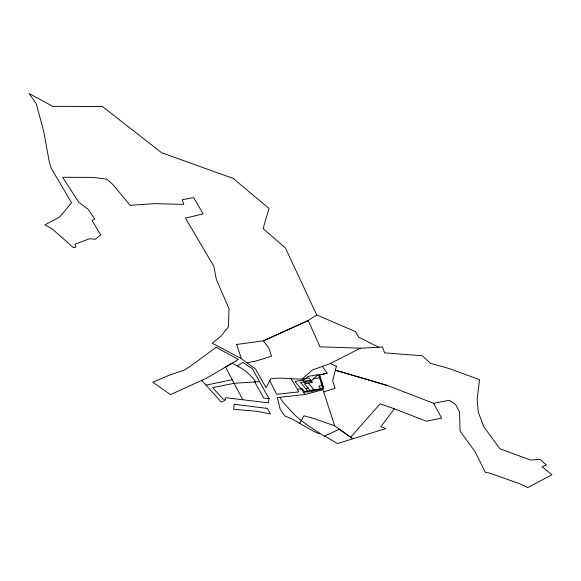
<?xml version="1.0" encoding="UTF-8"?>
<svg xmlns="http://www.w3.org/2000/svg" width="581" height="581" viewBox="0 0 581 581"><rect width="100%" height="100%" fill="white"/><g stroke="black" fill="none" stroke-linecap="round" stroke-linejoin="round"><path stroke-width="0.87" d="M255.72 381.848C251.094 374.992 244.376 369.806 237.215 365.827L242.952 362.457L252.365 368.724L269.068 398.682L268.393 402.865L225.748 397.68L225.29 400.316L221.208 402.037L201.781 380.352M336.37 366.241L332.681 380.671L335.084 388.398L323.668 391.87L322.949 389.677L305.032 394.506L277.362 397.593L280.151 409.111L284.799 415.989C297 420.259 306.921 428.858 318.904 433.608L319.695 433.237M299.673 423.295L304.001 415.764L314.35 418.64L334.678 425.808L352.747 438.8L385.842 428.553L380.845 426.744L394.332 408.806L426.301 421.21L441.647 418.109L433.622 403.323L387.796 385.595L335.36 370.199L387.796 385.617M310.094 390.606L304.502 383.823L312.513 382.342L308.831 377.875C296.332 381.085 283.397 376.379 270.782 378.899L266.098 387.658L255.502 369.088L241.376 358.608L212.276 343.24L220.671 336.428L228.471 326.878L228.965 308.562L216.401 279.628L213.764 266.098L185.433 218.122L203.168 213.902L193.64 197.584L182.194 199.748L183.792 204.389L154.553 203.648L132.112 205.137L130.471 205.689L113.012 184.671L106.926 179.224L93.439 177.416L62.661 177.285L78.718 202.246L88.051 209.24L94.848 219.102L92.045 220.381L100.709 234.964L95.284 239.27L89.583 238.74L75.036 244.151L75.944 247.107L73.286 247.586L52.363 229.023L44.919 224.825L59.683 217.025L71.543 202.762L51.157 168.141L49.378 162.324L43.633 131.052L36.233 103.679L29.05 93.432L52.675 106.33L102.416 106.526L161.685 152.796L233.155 178.418L269.032 208.434L263.084 228.58L285.365 247.898L316.718 314.975L355.39 331.577L358.746 337.162L378.863 347.285L382.48 346.879L384.593 352.849L422.38 355.797L430.347 363.278L449.309 368.594L479.572 379.683L477.168 399.111L478.192 411.82L483.835 426.81L499.842 448.793L530.446 459.985L540.134 459.44L546.423 465.011L542.095 466.775L551.95 474.742L527.795 487.568L519.196 483.523L489.369 473.036L485.389 472.331L475.047 451.662L460.087 431.044L459.506 411.994L455.613 404.55L449.316 400.287L433.622 403.301M350.597 437.253L380.177 403.846L394.332 408.806M318.003 374.701L310.508 381.615L300.457 382.305L307.669 391.057M316.718 314.975L308.213 320.523L263.411 340.829L236.678 344.475M305.831 383.576L302.149 379.11L312.455 369.981L330.32 363.524L360.452 348.179L378.863 347.285M327.118 373.191L319.39 374.992L323.617 388.595L310.61 391.717L303.594 392.233L301.517 388.943L297.421 389.226L291.037 378.703M206.044 385.116L232.262 379.734M246.983 362.762L256.214 360.968L271.61 356.204L268.836 348.142L263.411 340.829L308.213 320.523L319.978 346.813L360.452 348.179M313.326 378.856L319.506 377.715M303.986 381.347L310.675 380.112M305.577 388.522L308.01 388.072M321.918 385.501L318.7 386.096L320.792 388.631M310.022 390.519L314.038 389.778L308.511 383.082M259.54 381.586L234.158 383.315L212.69 387.629L223.06 399.14L225.45 399.401M269.068 398.682L263.752 398.065L254.747 381.913M330.328 363.503L336.37 366.262M238.747 366.669L232.066 363.205L225.544 367.032L242.851 399.757M324.764 436.04L337.459 443.543L352.747 438.8L339.442 429.228L324.285 436.266L308.482 425.815L299.934 419.475A108.85 62.436 12 0 1 294.204 414.449L282.991 402.212L279.831 397.317M322.404 366.386L327.132 373.191L319.412 374.999L322.913 385.036L323.602 388.587M303.594 392.233L305.032 394.506M297.421 389.226L298.794 391.928L276.563 394.303L269.802 380.693M241.376 358.608L236.678 344.453M334.678 425.808L323.668 391.87M234.15 404.267L233.606 409.285L257.122 411.341L270.383 413.955L267.492 408.436L234.15 404.267M308.133 376.423L304.357 379.771L295.01 381.499L300.791 388.515L301.946 388.435L304.575 391.623L322.767 388.261L318.918 375.82L317.93 374.614L308.133 376.423M216.11 347.285L189.13 367.156L183.886 370.286L169.165 375.261L152.832 382.211L170.487 394.622L206.654 378.129L238.442 359.457L216.11 347.285"/></g></svg>
